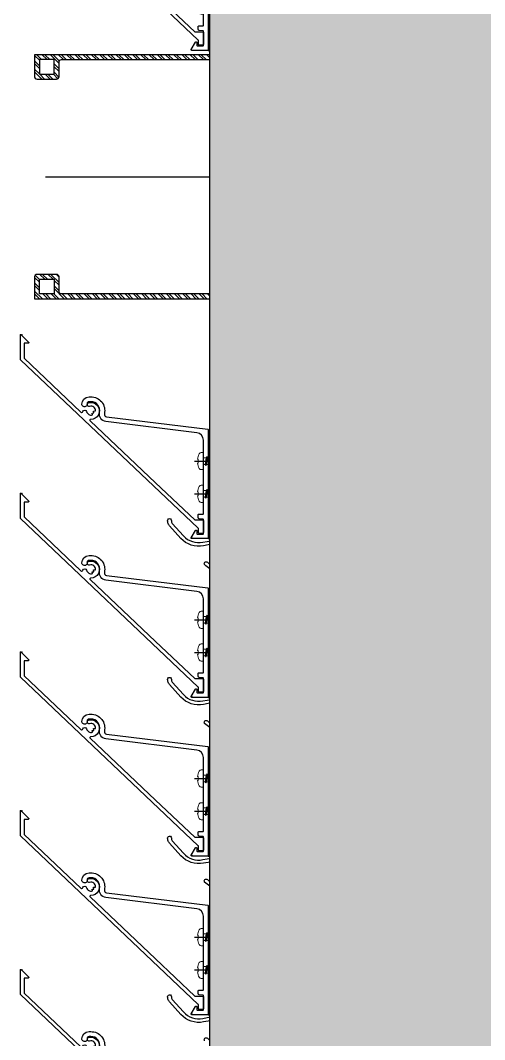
# Model space of a CAD drawing. Header units: millimetres. Extents: x 652937 to 1670132, y 1473552 to 2851037.
# Drawn here: x 708333.6 to 708523.6, y 1485851.3 to 1486268.8 of the extents above; entities that cross this region are included whole.
import ezdxf

# ---------------------------------------------------------------- set-up
doc = ezdxf.new("R2010")
doc.units = ezdxf.units.MM
doc.linetypes.add('CENTER', pattern=[50.800000000000004, 31.75, -6.35, 6.35, -6.35])
for name, color, linetype in [('010 - ASPG_ACCESSORIES_MAIN_COLOR_1', 1, 'Continuous'), ('010 - ASPG_EXTR_MAIN_COLOR_2', 2, 'Continuous'), ('010 - ASPG_FLASHING_HATCH_', 251, 'Continuous'), ('010 - ASPG_FLASHING_MAIN_COLOR_4', 4, 'Continuous'), ('010 - ASPG_FLASING_WIPEOUT_', 250, 'Continuous'), ('010 - ASPG_FRAMING_CUT_COLOR_4', 4, 'Continuous'), ('010 - ASPG_FRAMING_HATCH_', 251, 'Continuous'), ('010 - ASPG_FRAMING_MAIN_COLOR_2', 2, 'Continuous'), ('010 - ASPG_FRAMING_SUB_COLOR_2', 1, 'Continuous'), ('010 - ASPG_FRAMING_WIPEOUT_', 250, 'Continuous'), ('BOLT & SCREW', 251, 'Continuous'), ('Center Line', 1, 'CENTER')]:
    doc.layers.add(name, color=color, linetype=linetype)
for name, color, linetype, plot in [('010 - ASPG_EXTR_DEF_SUB', 250, 'Continuous', False), ('010 - ASPG_FASTERN_DEF_SUB', 250, 'Continuous', False), ('010 - ASPG_FRAMING_DEF_SUB', 250, 'Continuous', False)]:
    doc.layers.add(name, color=color, linetype=linetype, plot=plot)
doc.layers.add('12-GRID', color=1, linetype='CENTER', lineweight=13)
doc.layers.add('SCREW', color=8, linetype='Continuous', lineweight=5)
pattern_1 = [(270, (1257419.243240032, -520041.6224064054), (0.6549599250656583, -1.134423872092541), [0.7562825813950264, -1.512565162790053]), (29.99999999999978, (1257419.243240032, -520041.6224064054), (0.6549599293588203, 1.134423869613882), [0.7562825813950259, -1.512565162790052]), (329.9999999999998, (1257419.243240032, -520041.6224064054), (1.309919854424478, -2.478657937293614e-09), [-1.512565162790051, 0.7562825813950254])]
pattern_2 = [(314.9999999999999, (1257419.492862033, -520021.6224064054), (1.336931354494228, 1.336931354494224), []), (44.99999999999984, (1257419.492862033, -520021.6224064054), (-1.336931354494223, 1.336931354494228), [])]
pattern_3 = [(270, (1257419.442484036, -520043.9224064054), (0.6549599250656583, -1.134423872092541), [0.7562825813950264, -1.512565162790053]), (29.99999999999978, (1257419.442484036, -520043.9224064054), (0.6549599293588203, 1.134423869613882), [0.7562825813950259, -1.512565162790052]), (329.9999999999998, (1257419.442484036, -520043.9224064054), (1.309919854424478, -2.478657937293614e-09), [-1.512565162790051, 0.7562825813950254])]
pattern_4 = [(314.9999999999999, (1257419.192862035, -520023.9224064054), (1.336931354494228, 1.336931354494224), []), (44.99999999999984, (1257419.192862035, -520023.9224064054), (-1.336931354494223, 1.336931354494228), [])]

# ---------------------------------------------------------------- blocks, each defined once
blk = doc.blocks.new('*U9351')
at = {"layer": '12-GRID', "color": 8, "linetype": 'CENTER'}
for p, q in [((5.684341886080801e-14, -6.200000000000029), (5.684341886080801e-14, 2.200000000000029)), ((-4.199999999999973, -2), (4.200000000000085, -2))]:
    blk.add_line(p, q, dxfattribs=at)
at = {"layer": 'BOLT & SCREW'}
for p, q in [((-0.553537628269381, -1.771128018217196), (-1.767499999999847, -1.558125000000442)), ((-0.553537628269381, -2.228871981782805), (-1.767500000000483, -2.441875000000354)), ((-0.4577439635652332, -1.771128018217196), (-0.8837500000000146, -1.558125000000442)), ((-0.4577439635652332, -2.228871981782805), (-0.8837500000000146, -2.441875000000354)), ((-0.2288719817826677, -1.446462371730204), (-0.4418749999998197, -0.2325000000002947)), ((-0.2288719817826677, -1.542256036434869), (-0.4418749999998197, -1.116250000000048)), ((-0.2288719817826677, -2.457743963565131), (-0.4418749999998197, -2.883750000000271)), ((-0.2288719817821107, -2.553537628269438), (-0.4418749999998197, -3.767500000000023)), ((0.2288719817822642, -1.446462371730562), (0.4418749999996946, -0.2324999999999764)), ((0.2288719817822642, -1.542256036434869), (0.4418749999996946, -1.116250000000048)), ((0.4418749999996946, -2.883750000000271), (0.2288719817829008, -2.457743963565131)), ((0.2288719817829008, -2.553537628269438), (0.4418749999999732, -3.767500000000023)), ((0.4577439635647103, -1.771128018217196), (0.8837499999994917, -1.558125000000442)), ((0.4577439635647103, -2.228871981782805), (0.8837500000001283, -2.441874999999877)), ((0.5535376282692559, -1.771128018217196), (1.767500000000001, -1.558125000000124)), ((0.5535376282692559, -2.228871981782805), (1.767500000000001, -2.441874999999877))]:
    blk.add_line(p, q, dxfattribs=at)
for points in [[(-1.767500000000006, -1.558125000000442), (-0.8837500000001342, -1.558125000000442, 0.4142135623730394), (-0.4418749999998197, -1.116250000000048), (-0.4418749999998197, -0.2325000000002947), (0.4418749999996946, -0.2324999999999764), (0.4418749999996946, -1.116250000000048, 0.4142135623731505), (0.8837500000000089, -1.558125000000442), (1.76750000000012, -1.558125000000124), (1.76750000000012, -2.441874999999877), (0.8837500000000089, -2.441874999999877, 0.414213562373095), (0.4418749999996946, -2.883750000000271), (0.4418749999999732, -3.767500000000023), (-0.4418749999998197, -3.767500000000023), (-0.4418749999998197, -2.883750000000271, 0.4142135623730397), (-0.8837500000001342, -2.441875000000354), (-1.767500000000483, -2.441875000000354)], [(0.2288719817829008, -2.457743963565131, -0.414213562373095), (0.4577439635645909, -2.228871981782805), (0.5535376282692559, -2.228871981782805), (0.5535376282692559, -1.771128018217196), (0.4577439635645909, -1.771128018217196, -0.4142135623730951), (0.228871981782105, -1.542256036434869), (0.228871981782105, -1.446462371730562), (-0.2288719817826677, -1.446462371730204), (-0.2288719817826677, -1.542256036434869, -0.4142135623730951), (-0.4577439635649944, -1.771128018217196), (-0.553537628269381, -1.771128018217196), (-0.553537628269381, -2.228871981782805), (-0.4577439635649944, -2.228871981782805, -0.4142135623730951), (-0.2288719817826677, -2.457743963565131), (-0.2288719817822698, -2.553537628269438), (0.2288719817829008, -2.553537628269438)]]:
    blk.add_lwpolyline(points, format="xyb", close=True, dxfattribs=at)
blk.add_circle((5.684341886080801e-14, -2), 3.5, dxfattribs=at)
blk = doc.blocks.new('000_ASPG_TYP_FILES_20260218-010703_FRAME_EXTR_')
at = {"layer": '010 - ASPG_FRAMING_HATCH_'}
h = blk.add_hatch(dxfattribs=at)
h.set_pattern_fill('ANSI32', color=256, scale=0.1, angle=180)
h.set_pattern_definition([(225, (0, 0), (0.6735192090801866, -0.6735192090801868), []), (225, (-0.4490130000000001, 5.498823332255506e-17), (0.6735192090801866, -0.6735192090801868), [])])
edge = h.paths.add_edge_path()
edge.add_line((1.999999996740371, 15.99999999965075), (1.999999996740371, 1.999999999941792))
edge.add_line((1.999999996740371, 1.999999999941792), (39.69999999750871, 1.999999999941792))
edge.add_arc((39.69999999730499, 1.700000000040752), 0.2999999999010399, -3.891028654834372e-08, 89.99999996109239, ccw=False)
edge.add_line((39.99999999720603, 1.699999999837019), (39.99999999720603, 0.2999999996973202))
edge.add_arc((39.69999999750872, 0.2999999996973131), 0.2999999996973131, -90.00000000000142, 1.4210854715202004e-12, ccw=False)
edge.add_line((39.69999999750871, 0), (0.2999999996973202, 0))
edge.add_arc((0.2999999996973273, 0.2999999996973273), 0.2999999996973273, 180.0000000000013, 269.99999999999864, ccw=False)
edge.add_line((0, 0.2999999996973202), (0, 17.69999999989523))
edge.add_arc((0.2999999999301508, 17.70000000012806), 0.2999999999301508, 90.00000004446741, 180.0000000444674, ccw=False)
edge.add_line((0.2999999996973202, 18.00000000005821), (22.5570233851904, 18.00000000005821))
edge.add_arc((22.5570233856712, 18.50000000026317), 0.5000000002049632, 269.9999999449049, 380.2095453190142)
edge.add_arc((26.1699999981368, 19.82999999686102), 3.349999998908497, 182.0637942974167, 200.2095453254992, ccw=False)
edge.add_arc((23.58168000320438, 19.73672835517209), 0.7599999998138507, 2.0637943418387863, 182.0637943418388, ccw=False)
edge.add_arc((26.16999999910358, 19.82999999939922), 1.830000000338361, 182.0637943388468, 447.9362056470717)
edge.add_arc((26.263271644013, 22.41831999551505), 0.7600000000549151, 87.93620564125177, 267.9362056412518, ccw=False)
edge.add_arc((26.16999999863267, 19.8300000075356), 3.349999992334041, 69.79045460402187, 87.9362056313708, ccw=False)
edge.add_arc((27.49999999788272, 23.44297661244421), 0.5000000006038865, 249.7904545688332, 359.9999999442181)
edge.add_line((27.9999999984866, 23.44297661195742), (27.9999999984866, 26.67999999993481))
edge.add_line((27.9999999984866, 26.67999999993481), (28.49999999674037, 27.17999999958556))
edge.add_line((28.49999999674037, 27.17999999958556), (27.9999999984866, 27.67999999970198))
edge.add_line((27.9999999984866, 27.67999999970198), (27.9999999984866, 38.61999999982072))
edge.add_line((27.9999999984866, 38.61999999982072), (28.49999999674037, 39.11999999993714))
edge.add_line((28.49999999674037, 39.11999999993714), (27.9999999984866, 39.62000000005355))
edge.add_line((27.9999999984866, 39.62000000005355), (27.9999999984866, 42.85702338756528))
edge.add_arc((27.49999999787862, 42.85702338707262), 0.5000000006079759, 5.645408219420843e-08, 110.2095454304945)
edge.add_arc((26.16999999884449, 46.46999999186602), 3.349999992147246, 272.0637943651193, 290.20954539329375, ccw=False)
edge.add_arc((26.263271644013, 43.88168000403675), 0.7600000000258301, 92.06379435882718, 272.0637943588272, ccw=False)
edge.add_arc((26.16999999910502, 46.47000000012492), 1.830000000339747, 272.0637943528818, 537.9362056611998)
edge.add_arc((23.58168000320438, 46.56327164435061), 0.7599999998138507, 177.9362056581612, 357.9362056581612, ccw=False)
edge.add_arc((26.16999999825318, 46.47000000263876), 3.349999999025627, 159.7904546748206, 177.9362057022633, ccw=False)
edge.add_arc((22.55702338551316, 47.7999999994954), 0.500000000434755, 339.790454661877, 450.0000000369852)
edge.add_line((22.5570233851904, 48.29999999993015), (0.2999999996973202, 48.29999999993015))
edge.add_arc((0.2999999996973095, 48.59999999962746), 0.2999999996973131, 179.9999999999987, 270.00000000000205, ccw=False)
edge.add_line((0, 48.59999999962747), (0, 59.99999999994179))
edge.add_arc((0.2999999996973202, 59.99999999994179), 0.2999999996973202, 90, 180, ccw=False)
edge.add_line((0.2999999996973202, 60.29999999963911), (4.999999997438863, 60.29999999963911))
edge.add_line((4.999999997438863, 60.29999999963911), (4.999999997438863, 64.99999999959255))
edge.add_arc((5.299999997369017, 64.99999999982538), 0.2999999999301544, 90.0000000444681, 180.0000000444674, ccw=False)
edge.add_line((5.299999997136183, 65.29999999975553), (29.99999999883585, 65.29999999975553))
edge.add_line((29.99999999883585, 65.29999999975553), (29.99999999883585, 63.59999999997672))
edge.add_arc((29.69999999890567, 63.59999999974391), 0.2999999999301721, -89.99999995552861, 4.4463320136856055e-08, ccw=False)
edge.add_line((29.69999999913853, 63.29999999981374), (7.299999997485429, 63.29999999981374))
edge.add_arc((7.29999999771826, 62.99999999988358), 0.2999999999301508, 90.00000004446738, 180.0000000444674)
edge.add_line((6.999999997788109, 62.99999999965075), (6.999999997788109, 58.29999999969732))
edge.add_line((6.999999997788109, 58.29999999969732), (2.300000000162981, 58.29999999969732))
edge.add_arc((2.299999998300336, 57.99999999813735), 0.3000000015599653, 89.99999964426098, 179.999999644261)
edge.add_line((1.999999996740371, 58), (1.999999996740371, 50.60000000003492))
edge.add_arc((2.299999998533172, 50.60000000166475), 0.3000000017928013, 180.000000311273, 270.0000003112706)
edge.add_line((2.300000000162981, 50.29999999987194), (29.69999999913853, 50.29999999987194))
edge.add_arc((29.6999999989348, 49.9999999999709), 0.299999999901047, -3.890897914970992e-08, 89.99999996109108, ccw=False)
edge.add_line((29.99999999883585, 49.99999999976717), (29.99999999883585, 26.67999999993481))
edge.add_line((29.99999999883585, 26.67999999993481), (29.99999999883585, 16.29999999981374))
edge.add_arc((29.6999999989057, 16.2999999995809), 0.2999999999301508, -89.99999995553259, 4.446741286301403e-08, ccw=False)
edge.add_line((29.69999999913853, 15.99999999965075), (1.999999996740371, 15.99999999965075))
at = {"layer": '010 - ASPG_FRAMING_CUT_COLOR_4'}
blk.add_lwpolyline([(1.999999996740371, 15.99999999965075), (1.999999996740371, 1.999999999941792), (39.69999999750871, 1.999999999941792, -0.4142135623731089), (39.99999999720603, 1.699999999837019), (39.99999999720603, 0.2999999996973202, -0.4142135623731089), (39.69999999750871, 0), (0.2999999996973202, 0, -0.4142135623730811), (0, 0.2999999996973202), (0, 17.69999999989523, -0.4142135623730951), (0.2999999996973202, 18.00000000005821), (22.5570233851904, 18.00000000005821, 0.5217296884731124), (23.02624112786725, 18.67272727261297, -0.07934163687482358), (22.82217297761235, 19.70935906958766, -1), (24.34118702879641, 19.76409764075652, 2.296345716993233), (26.23590235819574, 21.65881296969019, -1), (26.29064092983026, 23.17782702133991, -0.0793416368716021), (27.32727272447664, 22.9737588702119, 0.5217296884801942), (27.9999999984866, 23.44297661195742), (27.9999999984866, 26.67999999993481), (28.49999999674037, 27.17999999958556), (27.9999999984866, 27.67999999970198), (27.9999999984866, 38.61999999982072), (28.49999999674037, 39.11999999993714), (27.9999999984866, 39.62000000005355), (27.9999999984866, 42.85702338756528, 0.5217296884727316), (27.32727272447664, 43.3262411293108, -0.07934163687522733), (26.29064092983026, 43.122172978241, -1), (26.23590235819574, 44.64118702983251, 2.296345716995783), (24.34118702879641, 46.53590235876618, -1), (22.82217297761235, 46.59064092993503, -0.07934163687201433), (23.02624112786725, 47.62727272690972, 0.5217296884786579), (22.5570233851904, 48.29999999993015), (0.2999999996973202, 48.29999999993015, -0.4142135623731158), (0, 48.59999999962747), (0, 59.99999999994179, -0.414213562373095), (0.2999999996973202, 60.29999999963911), (4.999999997438863, 60.29999999963911), (4.999999997438863, 64.99999999959255, -0.4142135623730879), (5.299999997136183, 65.29999999975553), (29.99999999883585, 65.29999999975553), (29.99999999883585, 63.59999999997672, -0.4142135623730533), (29.69999999913853, 63.29999999981374), (7.299999997485429, 63.29999999981374, 0.4142135623730949), (6.999999997788109, 62.99999999965075), (6.999999997788109, 58.29999999969732), (2.300000000162981, 58.29999999969732, 0.4142135623730948), (1.999999996740371, 58), (1.999999996740371, 50.60000000003492, 0.4142135623730845), (2.300000000162981, 50.29999999987194), (29.69999999913853, 50.29999999987194, -0.4142135623730951), (29.99999999883585, 49.99999999976717), (29.99999999883585, 26.67999999993481), (29.99999999883585, 16.29999999981374, -0.4142135623730951), (29.69999999913853, 15.99999999965075)], format="xyb", close=True, dxfattribs=at)
for p in [(26.16999999736436, 48.46999999973923), (26.16999999736436, 21.82999999966705)]:
    blk.add_blockref('*U9351', p)
blk = doc.blocks.new('*U9353')
at = {"layer": '010 - ASPG_FRAMING_HATCH_', "transparency": 33554585}
h = blk.add_hatch(dxfattribs=at)
h.set_pattern_fill('ANSI32', color=256, scale=0.25)
h.set_pattern_definition([(45, (0, 0), (-1.683798022700467, 1.683798022700467), []), (45, (1.1225325, 0), (-1.683798022700467, 1.683798022700467), [])])
edge = h.paths.add_edge_path()
edge.add_line((2.000000000009768, -50.0000000001819), (2.000000000009536, -75.00000000027285))
edge.add_line((2.000000000009536, -75.00000000027285), (-1.376676550535194e-14, -75.00000000027285))
edge.add_line((-1.377727649045784e-14, -75.00000000027285), (2.183725214694612e-13, -49.00000000020555))
edge.add_arc((0.9999999999907824, -49.00000000021976), 0.999999999990564, 89.99999999918577, 179.9999999991858, ccw=False)
edge.add_line((1.000000000004993, -48.00000000022919), (62.99999999987471, -48.00000000022955))
edge.add_arc((62.99999999988892, -47.00000000023898), 0.999999999990564, 269.9999999991858, 359.9999999991858)
edge.add_line((63.99999999987948, -47.00000000025319), (63.99999999987995, 47.00000000025248))
edge.add_arc((62.99999999988939, 47.00000000023827), 0.999999999990564, 8.142219984623432e-10, 90.00000000081424)
edge.add_line((62.99999999987518, 48.00000000022884), (1.000000000005464, 48.00000000022919))
edge.add_arc((0.9999999999912551, 49.00000000021976), 0.999999999990564, 180.0000000008142, 270.0000000008142, ccw=False)
edge.add_line((6.91122180303467e-13, 49.00000000020555), (9.232719782633861e-13, 75.00000000027285))
edge.add_line((9.232719782633861e-13, 75.00000000027285), (2.000000000010473, 75.00000000027285))
edge.add_line((2.000000000010473, 75.00000000027285), (2.000000000010241, 50.0000000001819))
edge.add_line((2.000000000010241, 50.0000000001819), (140.9999999998781, 50.00000000018107))
edge.add_line((140.9999999998781, 50.00000000018107), (140.9999999998781, 41.00000000016652))
edge.add_arc((139.9999999998876, 41.00000000018073), 0.999999999990564, 269.9999999991858, 359.9999999991858, ccw=False)
edge.add_line((139.9999999998734, 40.00000000019017), (131.999999999892, 40.00000000019029))
edge.add_arc((131.9999999998778, 41.00000000018085), 0.999999999990564, 180.0000000008142, 270.0000000008142, ccw=False)
edge.add_line((130.9999999998872, 41.00000000016664), (130.9999999998872, 47.00000000025214))
edge.add_arc((129.9999999998967, 47.00000000023793), 0.999999999990564, 8.142219984623432e-10, 90.00000000081424)
edge.add_line((129.9999999998824, 48.00000000022849), (66.99999999989429, 48.00000000022884))
edge.add_arc((66.99999999988007, 47.00000000023827), 0.999999999990564, 89.99999999918577, 179.9999999991858)
edge.add_line((65.99999999988951, 47.00000000025248), (65.99999999988903, -47.00000000025319))
edge.add_arc((66.99999999987959, -47.00000000023898), 0.999999999990564, 180.0000000008142, 270.0000000008142)
edge.add_line((66.9999999998938, -48.00000000022955), (129.9999999998819, -48.0000000002299))
edge.add_arc((129.9999999998961, -47.00000000023933), 0.999999999990564, 269.9999999991858, 359.9999999991858)
edge.add_line((130.9999999998867, -47.00000000025354), (130.9999999998868, -41.00000000357866))
edge.add_arc((131.9999999998773, -41.00000000359287), 0.999999999990564, 89.99999999918577, 179.9999999991858, ccw=False)
edge.add_line((131.9999999998915, -40.0000000036023), (139.9999999998729, -40.00000000360242))
edge.add_arc((139.9999999998871, -41.00000000359299), 0.999999999990564, 8.14225131762214e-10, 90.00000000081423, ccw=False)
edge.add_line((140.9999999998777, -41.00000000357878), (140.9999999998776, -50.00000000632181))
edge.add_line((140.9999999998776, -50.00000000632181), (2.000000000009777, -50.0000000001819))
h.paths.add_polyline_path([(138.9999999998686, 48.00000000022837), (138.9999999998686, 42.00000000355348), (132.9999999998968, 42.0000000035536), (132.9999999998968, 48.00000000022849)], flags=16)
h.paths.add_polyline_path([(138.999999999868, -48.00000000023002), (138.9999999998681, -42.00000000355513), (132.9999999998963, -42.00000000355501), (132.9999999998962, -48.00000000023001)], flags=16)
at = {"layer": '010 - ASPG_FRAMING_HATCH_'}
h = blk.add_hatch(dxfattribs=at)
h.set_pattern_fill('ANSI37', color=256, scale=0.5954980955866349, angle=-90.00000000000001)
h.set_pattern_definition(pattern_2)
edge = h.paths.add_edge_path()
edge.add_ellipse((57.77220869647454, 55.00000000111321), major_axis=(-3.509070088518285e-14, -4.999999999272404), ratio=0.6444816938462435, start_angle=0, end_angle=180)
edge.add_line((57.77220869647455, 60.00000000018189), (61.99999999977764, 60.00000000018189))
edge.add_arc((61.99999999977037, 60.30000000023573), 0.3000000000538421, -89.99999999861039, -1.389609784768862e-09)
edge.add_line((62.29999999982421, 60.30000000022845), (62.29999999982421, 61.00000000018188))
edge.add_line((62.29999999982421, 61.00000000018188), (61.79999999982421, 61.50000000041472))
edge.add_line((61.79999999982421, 61.50000000041472), (62.29999999982421, 62.00000000018188))
edge.add_line((62.29999999982421, 62.00000000018188), (61.79999999982421, 62.50000000041472))
edge.add_line((61.79999999982421, 62.50000000041472), (62.29999999982421, 63.00000000018188))
edge.add_line((62.29999999982421, 63.00000000018188), (61.79999999982421, 63.50000000018188))
edge.add_line((61.79999999982421, 63.50000000018188), (62.29999999982421, 64.00000000018188))
edge.add_line((62.29999999982421, 64.00000000018188), (62.29999999982421, 65.00000000018188))
edge.add_line((62.29999999982421, 65.00000000018188), (63.29999999970779, 65.00000000018188))
edge.add_line((63.29999999970779, 65.00000000018188), (63.79999999970779, 65.50000000018188))
edge.add_line((63.79999999970779, 65.50000000018188), (64.2999999997078, 65.00000000018188))
edge.add_line((64.2999999997078, 65.00000000018188), (64.7999999997078, 65.50000000018188))
edge.add_line((64.7999999997078, 65.50000000018188), (65.2999999997078, 65.00000000018188))
edge.add_line((65.2999999997078, 65.00000000018188), (65.7999999997078, 65.50000000018188))
edge.add_line((65.7999999997078, 65.50000000018188), (66.29999999982421, 65.00000000018188))
edge.add_line((66.29999999982421, 65.00000000018188), (66.99999999977764, 65.00000000018188))
edge.add_arc((66.99999999974126, 65.30000000014842), 0.2999999999665306, -89.99999999305199, 1.528565674358258e-08)
edge.add_line((67.2999999997078, 65.30000000022845), (67.30017822586116, 60.00000000018188))
edge.add_arc((77.20009572393145, 55.00000000088038), 11.09091368921486, 153.2037265686182, 206.7962734313818)
edge.add_line((67.30017822586116, 50.00000000157887), (57.77220869647455, 50.00000000157887))
h = blk.add_hatch(dxfattribs=at)
h.set_pattern_fill('ANSI37', color=256, scale=0.5954980955866349, angle=-90.00000000000001)
h.set_pattern_definition(pattern_4)
edge = h.paths.add_edge_path()
edge.add_ellipse((11.52796953010241, 55.00000000111323), major_axis=(-3.510345640540481e-14, -4.999999999272404), ratio=0.6444816938462435, start_angle=180, end_angle=360, ccw=False)
edge.add_line((11.52796953010241, 60.00000000018191), (2.00000000074399, 60.00000000018191))
edge.add_arc((-7.899917497165894, 55.00000000111323), 11.09091368915029, -26.79627343179601, 26.796273430967574, ccw=False)
edge.add_line((2.000000000715794, 50.00000000157889), (11.52796953007421, 50.00000000157889))
h = blk.add_hatch(dxfattribs=at)
h.set_pattern_fill('HONEY', color=256, scale=0.238199238234654, angle=-90.00000000000001)
h.set_pattern_definition(pattern_3)
edge = h.paths.add_edge_path()
edge.add_ellipse((11.7775915319535, 55.00000000111977), major_axis=(-3.509070088518285e-14, -4.999999999272404), ratio=0.6444816938462435, start_angle=0, end_angle=360, ccw=False)
h = blk.add_hatch(dxfattribs=at)
h.set_pattern_fill('HONEY', color=256, scale=0.238199238234654, angle=-90.00000000000001)
h.set_pattern_definition(pattern_1)
edge = h.paths.add_edge_path()
edge.add_ellipse((57.52258669462346, 55.00000000111321), major_axis=(-3.509070088518285e-14, -4.999999999272404), ratio=0.6444816938462435, start_angle=0, end_angle=360)
h = blk.add_hatch(dxfattribs=at)
h.set_pattern_fill('ANSI37', color=256, scale=0.5954980955866349, angle=-90.00000000000001)
h.set_pattern_definition(pattern_4)
edge = h.paths.add_edge_path()
edge.add_ellipse((11.52796953010241, -55.00000000111394), major_axis=(-3.510345640540481e-14, 4.999999999272404), ratio=0.6444816938462435, start_angle=0, end_angle=180)
edge.add_line((11.52796953010241, -60.00000000018262), (2.00000000074399, -60.00000000018262))
edge.add_arc((-7.899917497165894, -55.00000000111394), 11.09091368915029, 333.2037265690324, 386.796273431796)
edge.add_line((2.000000000715794, -50.0000000015796), (11.52796953007421, -50.0000000015796))
h = blk.add_hatch(dxfattribs=at)
h.set_pattern_fill('HONEY', color=256, scale=0.238199238234654, angle=-90.00000000000001)
h.set_pattern_definition(pattern_3)
edge = h.paths.add_edge_path()
edge.add_ellipse((11.7775915319535, -55.00000000112048), major_axis=(-3.509070088518285e-14, 4.999999999272404), ratio=0.6444816938462435, start_angle=0, end_angle=360)
h = blk.add_hatch(dxfattribs=at)
h.set_pattern_fill('HONEY', color=256, scale=0.238199238234654, angle=-90.00000000000001)
h.set_pattern_definition(pattern_1)
edge = h.paths.add_edge_path()
edge.add_ellipse((57.52258669462346, -55.00000000111392), major_axis=(-3.509070088518285e-14, 4.999999999272404), ratio=0.6444816938462435, start_angle=0, end_angle=360, ccw=False)
h = blk.add_hatch(dxfattribs=at)
h.set_pattern_fill('ANSI37', color=256, scale=0.5954980955866349, angle=-90.00000000000001)
h.set_pattern_definition(pattern_2)
edge = h.paths.add_edge_path()
edge.add_ellipse((57.77220869647454, -55.00000000111392), major_axis=(-3.509070088518285e-14, 4.999999999272404), ratio=0.6444816938462435, start_angle=180, end_angle=360, ccw=False)
edge.add_line((57.77220869647455, -60.0000000001826), (61.99999999977764, -60.0000000001826))
edge.add_arc((61.99999999977037, -60.30000000023644), 0.3000000000538421, 360.0000000013896, 449.9999999986104, ccw=False)
edge.add_line((62.29999999982421, -60.30000000022916), (62.29999999982421, -61.0000000001826))
edge.add_line((62.29999999982421, -61.0000000001826), (61.79999999982421, -61.50000000041543))
edge.add_line((61.79999999982421, -61.50000000041543), (62.29999999982421, -62.0000000001826))
edge.add_line((62.29999999982421, -62.0000000001826), (61.79999999982421, -62.50000000041543))
edge.add_line((61.79999999982421, -62.50000000041543), (62.29999999982421, -63.0000000001826))
edge.add_line((62.29999999982421, -63.0000000001826), (61.79999999982421, -63.5000000001826))
edge.add_line((61.79999999982421, -63.5000000001826), (62.29999999982421, -64.0000000001826))
edge.add_line((62.29999999982421, -64.0000000001826), (62.29999999982421, -65.0000000001826))
edge.add_line((62.29999999982421, -65.0000000001826), (63.29999999970779, -65.0000000001826))
edge.add_line((63.29999999970779, -65.0000000001826), (63.79999999970779, -65.5000000001826))
edge.add_line((63.79999999970779, -65.5000000001826), (64.2999999997078, -65.0000000001826))
edge.add_line((64.2999999997078, -65.0000000001826), (64.7999999997078, -65.5000000001826))
edge.add_line((64.7999999997078, -65.5000000001826), (65.2999999997078, -65.0000000001826))
edge.add_line((65.2999999997078, -65.0000000001826), (65.7999999997078, -65.5000000001826))
edge.add_line((65.7999999997078, -65.5000000001826), (66.29999999982421, -65.0000000001826))
edge.add_line((66.29999999982421, -65.0000000001826), (66.99999999977764, -65.0000000001826))
edge.add_arc((66.99999999974126, -65.30000000014913), 0.2999999999665306, 359.99999998471435, 449.999999993052, ccw=False)
edge.add_line((67.2999999997078, -65.30000000022916), (67.30017822586116, -60.0000000001826))
edge.add_arc((77.20009572393145, -55.00000000088109), 11.09091368921486, 153.2037265686182, 206.7962734313818, ccw=False)
edge.add_line((67.30017822586116, -50.00000000157958), (57.77220869647455, -50.00000000157958))
at = {"layer": '010 - ASPG_FASTERN_DEF_SUB'}
blk.add_point((0, 0), dxfattribs=at)
at = {"layer": '010 - ASPG_FRAMING_CUT_COLOR_4'}
blk.add_lwpolyline([(2.000000000009768, -50.0000000001819), (2.000000000009536, -75.00000000027285), (-1.377727649045784e-14, -75.00000000027285), (2.183725214694612e-13, -49.00000000020555, -0.414213562373095), (1.000000000004993, -48.00000000022919), (62.99999999987471, -48.00000000022955, 0.414213562373095), (63.99999999987948, -47.00000000025319), (63.99999999987995, 47.00000000025248, 0.414213562373095), (62.99999999987518, 48.00000000022884), (1.000000000005466, 48.00000000022919, -0.414213562373095), (6.91122180303467e-13, 49.00000000020555), (9.232719782633861e-13, 75.00000000027285), (2.000000000010473, 75.00000000027285), (2.000000000010241, 50.0000000001819), (140.9999999998781, 50.00000000018107), (140.9999999998781, 41.00000000016652, -0.414213562373095), (139.9999999998734, 40.00000000019017), (131.999999999892, 40.00000000019029, -0.414213562373095), (130.9999999998872, 41.00000000016664), (130.9999999998872, 47.00000000025214, 0.414213562373095), (129.9999999998824, 48.00000000022849), (66.99999999989429, 48.00000000022884, 0.414213562373095), (65.99999999988951, 47.00000000025248), (65.99999999988903, -47.00000000025319, 0.414213562373095), (66.9999999998938, -48.00000000022955), (129.9999999998819, -48.0000000002299, 0.414213562373095), (130.9999999998867, -47.00000000025354), (130.9999999998868, -41.00000000357866, -0.414213562373095), (131.9999999998915, -40.0000000036023), (139.9999999998729, -40.00000000360242, -0.414213562373095), (140.9999999998777, -41.00000000357878), (140.9999999998776, -50.00000000632181)], format="xyb", close=True, dxfattribs=at)
for points in [[(138.9999999998686, 48.00000000022837), (138.9999999998686, 42.00000000355348), (132.9999999998968, 42.0000000035536), (132.9999999998968, 48.00000000022849)], [(138.999999999868, -48.00000000023002), (138.9999999998681, -42.00000000355513), (132.9999999998963, -42.00000000355501), (132.9999999998962, -48.00000000023001)]]:
    blk.add_lwpolyline(points, close=True, dxfattribs=at)
at = {"layer": '010 - ASPG_FRAMING_DEF_SUB', "transparency": 33554508}
blk.add_line((136.4999999998283, 2.131628207280301e-14), (-4.500000000049795, 2.131628207280301e-14), dxfattribs=at)
at = {"layer": '010 - ASPG_FRAMING_DEF_SUB', "transparency": 33554457}
for points in [[(54.30017822586116, 50.00000000157887), (67.30017822586116, 50.00000000157887), (67.30017822586116, 65.50000000018188), (54.30017822586116, 65.50000000018188)], [(2.000000000715794, 50.00000000157889), (15.00000000071579, 50.00000000158543), (15.00000000071579, 60.00000000039217), (2.000000000715794, 60.00000000038563)], [(2.000000000715794, -50.0000000015796), (15.00000000071579, -50.00000000158614), (15.00000000071579, -60.00000000039288), (2.000000000715794, -60.00000000038634)], [(54.30017822586116, -50.00000000157958), (67.30017822586116, -50.00000000157958), (67.30017822586116, -65.5000000001826), (54.30017822586116, -65.5000000001826)]]:
    blk.add_lwpolyline(points, close=True, dxfattribs=at)
at = {"layer": '010 - ASPG_FRAMING_SUB_COLOR_2'}
for points in [[(57.52258669462346, 50.00000000157888), (67.30017822586116, 50.00000000157887, -0.2381992382621886), (67.30017822586116, 60.00000000018188), (67.2999999997078, 65.30000000022845, -0.4142135624157165), (66.99999999977764, 65.00000000018188), (66.29999999982421, 65.00000000018188), (65.7999999997078, 65.50000000018188), (65.2999999997078, 65.00000000018188), (64.7999999997078, 65.50000000018188), (64.2999999997078, 65.00000000018188), (63.79999999970779, 65.50000000018188), (63.29999999970779, 65.00000000018188), (62.29999999982421, 65.00000000018188), (62.29999999982421, 64.00000000018188), (61.79999999982421, 63.50000000018188), (62.29999999982421, 63.00000000018188), (61.79999999982421, 62.50000000041472), (62.29999999982421, 62.00000000018188), (61.79999999982421, 61.50000000041472), (62.29999999982421, 61.00000000018188), (62.29999999982421, 60.30000000022845, -0.414213562358888), (61.99999999977764, 60.00000000018188), (57.52258669462346, 60.00000000018189)], [(11.77759153183708, 50.00000000158543), (2.000000000715794, 50.00000000157889, 0.2381992382621886), (2.000000000715796, 60.00000000018191), (11.77759153183708, 60.00000000018844)], [(11.77759153183708, -50.00000000158614), (2.000000000715794, -50.0000000015796, -0.2381992382621886), (2.000000000715796, -60.00000000018262), (11.77759153183708, -60.00000000018915)], [(57.52258669462346, -50.00000000157959), (67.30017822586116, -50.00000000157958, 0.2381992382621886), (67.30017822586116, -60.0000000001826), (67.2999999997078, -65.30000000022916, 0.4142135624157165), (66.99999999977764, -65.0000000001826), (66.29999999982421, -65.0000000001826), (65.7999999997078, -65.5000000001826), (65.2999999997078, -65.0000000001826), (64.7999999997078, -65.5000000001826), (64.2999999997078, -65.0000000001826), (63.79999999970779, -65.5000000001826), (63.29999999970779, -65.0000000001826), (62.29999999982421, -65.0000000001826), (62.29999999982421, -64.0000000001826), (61.79999999982421, -63.5000000001826), (62.29999999982421, -63.0000000001826), (61.79999999982421, -62.50000000041543), (62.29999999982421, -62.0000000001826), (61.79999999982421, -61.50000000041543), (62.29999999982421, -61.0000000001826), (62.29999999982421, -60.30000000022916, 0.414213562358888), (61.99999999977764, -60.0000000001826), (57.52258669462346, -60.0000000001826)]]:
    blk.add_lwpolyline(points, format="xyb", dxfattribs=at)
at = {"layer": '010 - ASPG_FRAMING_SUB_COLOR_2', "extrusion": (0, 0, -1)}
for centre, major_axis in [((11.7775915319535, 55.00000000111977), (-3.509070088518285e-14, -4.999999999272404)), ((57.52258669462346, -55.00000000111392), (-3.509070088518285e-14, 4.999999999272404))]:
    blk.add_ellipse(centre, major_axis=major_axis, ratio=0.6444816938462435, dxfattribs=at)
at = {"layer": '010 - ASPG_FRAMING_SUB_COLOR_2'}
for centre, major_axis in [((57.52258669462346, 55.00000000111321), (-3.509070088518285e-14, -4.999999999272404)), ((11.7775915319535, -55.00000000112048), (-3.509070088518285e-14, 4.999999999272404))]:
    blk.add_ellipse(centre, major_axis=major_axis, ratio=0.6444816938462435, dxfattribs=at)
blk = doc.blocks.new('PZG35-9D5')
at = {"layer": 'Center Line'}
blk.add_line((1.4210854715202e-14, 3.733653355866409), (1.4210854715202e-14, -10.53404386090006), dxfattribs=at)
at = {"layer": 'SCREW', "color": 8}
for p, q in [((-1.399999999999963, 2.842170943040401e-14), (-1.399999999999963, -1.090192378864657)), ((1.399999999999991, 0), (1.399999999999991, -0.5901923788647139)), ((-1.850000000000009, -1.399999999999977), (1.850000000000037, -0.8999999999999773)), ((-1.850000000000009, -1.399999999999977), (-1.399999999999963, -1.090192378864685)), ((-1.850000000000009, -1.399999999999977), (-1.399999999999963, -1.709807621135297)), ((-1.850000000000009, -2.699999999999989), (1.850000000000037, -2.199999999999989)), ((-1.850000000000009, -2.699999999999989), (-1.399999999999963, -2.390192378864697)), ((-1.850000000000009, -2.699999999999989), (-1.399999999999963, -3.009807621135309)), ((-1.850000000000009, -4), (-1.399999999999963, -3.690192378864708)), ((-1.850000000000009, -4), (-0.9911470940920566, -3.883938796498938)), ((-1.850000000000009, -4), (-1.399999999999963, -4.30980762113532)), ((-1.399999999999963, -1.090192378864685), (1.399999999999991, -0.5901923788646855)), ((-1.399999999999963, -1.709807621135297), (1.399999999999991, -1.209807621135297)), ((-1.399999999999963, -1.709807621135269), (-1.399999999999963, -2.390192378864697)), ((-1.399999999999963, -2.390192378864697), (1.399999999999991, -1.890192378864697)), ((-1.399999999999963, -3.009807621135309), (1.399999999999991, -2.509807621135309)), ((-1.399999999999963, -3.009807621135309), (-1.399999999999963, -3.690192378864708)), ((-1.399999999999963, -3.690192378864708), (-0.8446989986695002, -3.591031485769975)), ((0.5619885887190463, -3.339837273736322), (1.399999999999991, -3.190192378864708)), ((0.7141825614195483, -3.653488843051434), (1.850000000000037, -3.5)), ((0.7141825614195483, -3.932275020881832), (1.399999999999991, -3.80980762113532)), ((1.850000000000037, -0.8999999999999773), (1.399999999999991, -0.5901923788646855)), ((1.850000000000037, -0.8999999999999773), (1.399999999999991, -1.209807621135297)), ((1.399999999999991, -1.209807621135269), (1.399999999999991, -1.890192378864725)), ((1.850000000000037, -2.199999999999989), (1.399999999999991, -1.890192378864697)), ((1.850000000000037, -2.199999999999989), (1.399999999999991, -2.509807621135309)), ((1.399999999999991, -2.50980762113528), (1.399999999999991, -3.190192378864708)), ((1.850000000000037, -3.5), (1.399999999999991, -3.190192378864708)), ((1.850000000000037, -3.5), (1.399999999999991, -3.80980762113532)), ((1.399999999999991, -3.809807621135349), (1.399999999999991, -4.490192378864691)), ((-1.399999999999963, -4.30980762113532), (-1.184865735341859, -4.271390788160659)), ((-1.399999999999963, -4.309807621135349), (-1.399999999999963, -8.099999999999966)), ((1.4210854715202e-14, -9.5), (-1.399999999999963, -8.099999999999966)), ((1.4210854715202e-14, -9.5), (1.399999999999991, -8.099999999999966)), ((0.7141825614195483, -4.612659778611231), (1.399999999999991, -4.49019237886472)), ((0.7141825614195483, -4.953488843051389), (1.850000000000037, -4.800000000000011)), ((0.7141825614195483, -5.232275020881843), (1.399999999999991, -5.109807621135332)), ((1.850000000000037, -4.800000000000011), (1.399999999999991, -4.49019237886472)), ((1.850000000000037, -4.800000000000011), (1.399999999999991, -5.109807621135332)), ((1.399999999999991, -5.109807621135332), (1.399999999999991, -8.099999999999966))]:
    blk.add_line(p, q, dxfattribs=at)
blk.add_lwpolyline([(1.4210854715202e-14, -9.5), (0.7141825614195483, -5.232275020881843), (0.7141825614195483, -3.600899293750615, 0.4176573264866609), (0.4106596181599826, -3.300919979679151, 0.1081021898226624), (-0.8446989986694433, -3.591031485769975), (-1.399999999999991, -4.701675652739141)], format="xyb", dxfattribs=at)
blk = doc.blocks.new('*U9352')
at = {"layer": 'SCREW', "color": 6}
blk.add_lwpolyline([(3.026373332565058, 1.780836269555209, 0.09905967801670053), (0.7999999999999687, 2.546427498927414), (0.7999999999999687, 2.274284095813357), (-0.800000000000054, 2.274284095813357), (-0.800000000000054, 2.546427498927414, 0.09905967801670058), (-3.026373332565143, 1.780836269555209, 0.2665876613401604), (-3.500000000000043, 0.9556546004010897), (-3.500000000000043, 0.1999999999999886, 0.4142135623730938), (-3.300000000000054, 0), (3.299999999999997, 0, 0.4142135623731049), (3.499999999999986, 0.1999999999999886), (3.499999999999957, 0.9556546004010897, 0.2665876613401604)], format="xyb", close=True, dxfattribs=at)
at = {"layer": 'SCREW'}
blk.add_blockref('PZG35-9D5', (-1.4210854715202e-14, 0), dxfattribs=at)
blk = doc.blocks.new('*U9355')
blk.add_point((0, 0))
at = {"layer": '010 - ASPG_ACCESSORIES_MAIN_COLOR_1'}
blk.add_lwpolyline([(-39.69999999902211, -0.5999999995172398, 0.4142135623731156), (-39.99999999883585, -0.8999999995638059), (-39.99999999883585, -7.366962144914214, 0.5773502691897371), (-39.65044321701862, -7.568778847059366), (-36.64260295056738, -5.832201459393036, 0.7673269879794871), (-36.78520590183325, -5.299999999645297), (-37.89999999874271, -5.299999999645297, -0.4142135623735732), (-38.19999999902211, -4.999999999656938), (-38.19999999902211, -2.799999999587089, -0.4142135623730951), (-37.99999999883585, -2.59999999951724), (-32.18326623388566, -2.59999999951724, -0.3888787318530097), (-31.98402729420923, -2.782568851142787), (-31.8474567013327, -4.343577870872468, 0.3888787318530089), (-31.34935935237445, -4.799999999528882), (-30.29999999911524, -4.799999999528882, 0.4142135623732408), (-29.99999999883585, -4.499999999540523), (-29.99999999883585, -2.899999999505599, -0.4142135623731785), (-29.69999999902211, -2.59999999951724), (0.4107479506637901, -2.59999999951724, -0.3789692262628873), (3.38851808081381, -5.235465979035143), (7.952927200356498, -42.5207682372482, 0.4465929586642906), (11.6177961837966, -45.07649022702281, -0.4898018444424612), (16.07846395508386, -48.68238816667036), (16.06490363762714, -49.36225294566866, -0.1824796859550777), (15.80227640201338, -50.01801436272836, -0.2679491924113072), (15.32539491611533, -50.16829426406803, 1.122114645179816), (15.09990952932276, -52.3421093734276, 0.4050039718497206), (18.0645059288945, -49.40213623346681), (18.07806624681689, -48.72227145435209, 0.4898054953707174), (11.15966573380865, -43.12966807454978, -0.4465970485362636), (9.938031048281118, -42.27776159492242), (4.866356541635469, -0.8481197821154633, 0.3641755342157969), (4.570876519894227, -0.5999999995172398)], format="xyb", close=True, dxfattribs=at)
at = {"layer": '010 - ASPG_EXTR_DEF_SUB'}
for p in [(-39.99999999883585, -0.4999999995172402), (43.44495566345738, -76.89999999944341), (43.44495566345738, -77.49999999954052)]:
    blk.add_point(p, dxfattribs=at)
at = {"layer": '010 - ASPG_EXTR_MAIN_COLOR_2'}
blk.add_lwpolyline([(11.37409105408005, -48.15170148877115), (11.47245816211216, -47.43577758665815), (12.17779493960552, -47.55667202338264), (12.29266474000178, -46.78670596401826, -0.5355375090189683), (14.1918134491425, -49.16870282323253, 0.9915718169393263), (15.66379558271728, -49.57599316951273, 1.157025413028558), (8.792231505503878, -48.77291728999153, -0.6885576205791355), (8.274611146422103, -48.98797988444021), (-17.14292736421339, -22.16859813180672), (-32.34153279638849, -6.131750148785431), (-32.34153279638849, -2.899999981694054, 0.4143115081626392), (-32.64163311407901, -2.59999999951724), (-37.54163311352022, -2.59999999951724, 0.4141156188887998), (-37.84153278893791, -2.899999981635847), (-37.84153278893791, -4.299999988411218, 0.4142135623731781), (-37.54153279098682, -4.599999986478724), (-35.98884801496752, -4.599999986478724, -0.205894629290155), (-35.77110154624097, -4.693635078269653), (33.22969053988345, -77.49999999954052), (43.14495566324331, -77.49999999954052, 0.6681786376628355), (43.35708769806661, -76.98786796536915), (40.5215537941549, -74.1523340573247, 0.6681786381757795), (40.00942175951786, -74.36446609156592), (40.00942175951786, -75.99999999802712), (33.87471885257401, -75.99999999802712), (11.86384030175395, -52.7751643466243, -0.5583539238224016), (12.08261241135187, -51.95244935475676, 0.7662751832817146), (12.03674733010121, -50.39291741001107, -0.4385828234445206), (10.70630855322815, -48.05207626283555)], format="xyb", close=True, dxfattribs=at)
at = {"layer": 'SCREW', "rotation": 180}
for p in [(-21.64901723782532, -2.499999999924694), (-8.237076249206439, -2.499999999924694)]:
    blk.add_blockref('*U9352', p, dxfattribs=at)
blk = doc.blocks.new('*U6670')
blk.add_wipeout([(1440.0000000029759, 4.0000000015470505), (60.00000000297587, 4.000000000000455), (60.00000000297587, 69.30000000000041), (1440.0000000029759, 69.300000001547)]).dxf.layer = '010 - ASPG_FRAMING_WIPEOUT_'
at = {"color": 1}
blk.add_point((60.00000000297587, 69.4999942112745), dxfattribs=at)
at = {"layer": '010 - ASPG_FRAMING_MAIN_COLOR_2'}
blk.add_lwpolyline([(1410.00000000414, 69.30000000154668), (90.00000000181171, 69.3), (90.00000000181171, 6), (1410.00000000414, 6.000000001546685)], close=True, dxfattribs=at)
at = {"layer": '010 - ASPG_FRAMING_SUB_COLOR_2'}
for points in [[(1440.000000002976, 4.000000001546685), (60.00000000297587, 4), (60.00000000297587, 69.3), (1440.000000002976, 69.30000000154668)], [(60.00000000297587, 2.000000000715772), (60.00000000297587, 4), (1440.000000002976, 4.000000001546685), (1440.000000002976, 2.000000002262457)]]:
    blk.add_lwpolyline(points, close=True, dxfattribs=at)
at = {"color": 1, "xscale": -1, "rotation": 180}
for p in [(91.77030946011655, 69.3), (1131.770309460117, 69.3), (1196.770309460117, 69.3), (1261.770309460117, 69.3), (1326.770309460117, 69.3), (1391.770309460117, 69.3)]:
    blk.add_blockref('*U9355', p, dxfattribs=at)
at = {"transparency": 33554559, "xscale": -1, "rotation": 270}
for p in [(0, 0), (1500, 1.546684558206834e-09)]:
    blk.add_blockref('*U9353', p, dxfattribs=at)
blk.add_blockref('000_ASPG_TYP_FILES_20260218-010703_FRAME_EXTR_', (60.00000000297587, 4))
at = {"xscale": -1}
blk.add_blockref('000_ASPG_TYP_FILES_20260218-010703_FRAME_EXTR_', (1440.000000002976, 4.000000001546685), dxfattribs=at)
blk = doc.blocks.new('*U8554')
at = {"layer": '010 - ASPG_EXTR_DEF_SUB', "color": 152, "true_color": 0x2776bb}
for p in [(1040, -2.003162080654874e-10), (1105, -2.128359710695804e-10), (1170, -2.253557340736734e-10), (1235, -2.378754970777663e-10)]:
    blk.add_point(p, dxfattribs=at)
at = {"layer": '010 - ASPG_EXTR_MAIN_COLOR_2', "color": 2}
blk.add_lwpolyline([(1029.114368729759, 5.272964204985101, 0.9355530918984264), (1030.096664154902, 6.406584819520276, -0.4344100119147308), (1029.803354519885, 14.29476617466185, -0.01499848524836865), (1036.920564806089, 21.45455419170662, -0.7383485292466446), (1039.917139344383, 19.76412730294737, 0.004917316774645771), (1036.806699985173, 4.80386410621918, 0.2636109069979271), (1039.880209933501, -4.460317215209443), (1044.995733695105, -9.084236265069421, 0.1258843890439943), (1046.267761250492, -9.753782964395441, 0.04427494949630078), (1047.089544059709, -9.866966023193754, 1.107654826573523), (1047.125459210947, -8.331805701742496, -0.2155958426847688), (1046.023226659279, -7.9910254170793), (1040.886052070651, -3.347536196434021, -0.2636109069978752), (1038.278225447517, 4.512981288400397, -0.004854851929905817), (1041.34138361644, 19.25507699980858, 0.2339601468136614), (1040.815442486666, 21.95487343802574, -0.2408104543272742), (1040.710313410033, 24.90310810666756, -0.1041570884704408), (1040.784604869317, 25.00194829798761), (1042.99301963998, 26.93374890843165, -0.2290212912668875), (1045.700679264031, 26.88725557006887, -0.3817208427142056), (1050.273619593587, 9.069098417388659, 0.9773819303748196), (1051.620311295614, 8.407760736215778, 0.3611050424324235), (1047.408162182663, 27.503275625382, -0.4961260631527202), (1047.442922529299, 30.68812541725106, 0.003188108562510474), (1049.055809630081, 31.9020052739977, -0.00282652430436861), (1050.561955856625, 33.06505110444027, 0.07704788012868193), (1083.74152756203, 68.43644483809817, -0.2476739044870795), (1083.989188615698, 68.56714037122197), (1085.984089381993, 68.56714037122197, -0.04413111325910057), (1086.472824816126, 68.5045802021375, -0.1258462906385483), (1088.963676901069, 67.20642238183405, -0.09885145914925667), (1089.817340067122, 66.0338080652034, -0.2058282691334744), (1089.793666421436, 61.20460651102235, -0.1151163694662807), (1086.368324128445, 57.18072180557988, 0.822373071447778), (1087.455046290532, 56.10392398617455, 0.109184526549196), (1091.148600934073, 60.55948756871271, 0.2083234795678962), (1091.189426846337, 66.6402645748783, 0.1005277992320483), (1089.972309139092, 68.3167104216152, 0.1451157280627245), (1086.292309131008, 70.06714037128017), (1070.758774927817, 70.06714037128017, 0.4336592857269459), (1070.459426756948, 69.74737493493353), (1070.841377865057, 63.96271307484471, 0.0820690263538202), (1070.86365129333, 63.8674585701408, 0.7206537881255028), (1072.329086504877, 63.97254170020801, 0.07922428198988747), (1072.337783531286, 64.06661670506924), (1072.068773226347, 68.14078645615132, -0.4336592857264138), (1072.467904121149, 68.56714037122197), (1080.861192987766, 68.56714037128017, -0.6073848710044985), (1081.352110221051, 67.62217621304785, -0.04582868044492008), (1062.783822288737, 45.76076047346919, -0.5604921351226578), (1062.287505356129, 45.88571992112315, 0.3178599151680848), (1059.211911419872, 48.23749049505909, 0.9532878111822051), (1059.082072678953, 46.71593409547108, -2.423003988231831), (1057.258069522213, 44.89173717526478, 0.9523147976297285), (1055.736344682053, 44.76348824825595, 0.3008214087947553), (1057.889874737244, 41.75529025422634, -0.5604921351218277), (1057.983518406749, 41.25212405485559, -0.01942473842078824), (1048.623925091699, 33.46052617035798, -0.5525007933269362), (1048.147498584818, 33.63667257965767, 0.3444609008774969), (1044.989498805255, 36.29767865976078, 0.9520149233436535), (1044.86157765612, 34.77593409546876, -2.42318646531747), (1043.037574998569, 32.95193143756819, 0.9520149233867892), (1041.515830433927, 32.82401028872459, 0.2853998218446234), (1043.493024077732, 29.88851448256514, -0.5533776808031501), (1043.562908510212, 29.38496566235312, 0.03067395406819984), (1028.463012880646, 15.05729964535908, 0.4171002255848137)], format="xyb", dxfattribs=at)
for points in [[(1135.758774927817, 70.06714037126766, 0.4336592857269459), (1135.459426756948, 69.74737493492101), (1135.841377865057, 63.96271307483219, 0.0820690263538202), (1135.86365129333, 63.86745857012828, 0.7206537881255028), (1137.329086504877, 63.97254170019549, 0.07922428198988747), (1137.337783531286, 64.06661670505672), (1137.068773226347, 68.1407864561388, -0.4336592857264138), (1137.467904121149, 68.56714037120945), (1145.861192987766, 68.56714037126766, -0.6073848710044985), (1146.352110221051, 67.62217621303533, -0.04582868044492008), (1127.783822288737, 45.76076047345667, -0.5604921351226578), (1127.287505356129, 45.88571992111063, 0.3178599151680848), (1124.211911419872, 48.23749049504657, 0.9532878111822051), (1124.082072678953, 46.71593409545856, -2.423003988231831), (1122.258069522213, 44.89173717525226, 0.9523147976297285), (1120.736344682053, 44.76348824824343, 0.3008214087947553), (1122.889874737244, 41.75529025421382, -0.5604921351218277), (1122.983518406749, 41.25212405484307, -0.01942473842078824), (1113.623925091699, 33.46052617034546, -0.5525007933269362), (1113.147498584818, 33.63667257964515, 0.3444609008774969), (1109.989498805255, 36.29767865974826, 0.9520149233436535), (1109.86157765612, 34.77593409545624, -2.42318646531747), (1108.037574998569, 32.95193143755567, 0.9520149233867892), (1106.515830433927, 32.82401028871207, 0.2853998218446234), (1108.493024077732, 29.88851448255262, -0.5533776808031501), (1108.562908510212, 29.3849656623406, 0.03067395406819984), (1093.463012880646, 15.05729964534656, 0.4171002255848137), (1094.114368729759, 5.272964204972581, 0.9355530918984264), (1095.096664154902, 6.406584819507756, -0.4344100119147308), (1094.803354519885, 14.29476617464933, -0.01499848524836865), (1101.920564806089, 21.4545541916941, -0.7383485292466446), (1104.917139344383, 19.76412730293485, 0.004917316774645771), (1101.806699985173, 4.80386410620666, 0.2636109069979271), (1104.880209933501, -4.460317215221963), (1109.995733695105, -9.084236265081941, 0.1258843890439943), (1111.267761250492, -9.75378296440796, 0.04427494949630078), (1112.089544059709, -9.866966023206274, 1.107654826573523), (1112.125459210947, -8.331805701755016, -0.2155958426847688), (1111.023226659279, -7.991025417091819), (1105.886052070651, -3.347536196446541, -0.2636109069978752), (1103.278225447517, 4.512981288387877, -0.004854851929905817), (1106.34138361644, 19.25507699979606, 0.2339601468136614), (1105.815442486666, 21.95487343801322, -0.2408104543272742), (1105.710313410033, 24.90310810665504, -0.1041570884704408), (1105.784604869317, 25.00194829797509), (1107.99301963998, 26.93374890841913, -0.2290212912668875), (1110.700679264031, 26.88725557005635, -0.3817208427142056), (1115.273619593587, 9.06909841737614, 0.9773819303748196), (1116.620311295614, 8.407760736203258, 0.3611050424324235), (1112.408162182663, 27.50327562536948, -0.4961260631527202), (1112.442922529299, 30.68812541723854, 0.003188108562510474), (1114.055809630081, 31.90200527398518, -0.00282652430436861), (1115.561955856625, 33.06505110442775, 0.07704788012868193), (1148.74152756203, 68.43644483808565, -0.2476739044870795), (1148.989188615698, 68.56714037120945), (1150.984089381993, 68.56714037120945, -0.04413111325910057), (1151.472824816126, 68.50458020212498, -0.1258462906385483), (1153.963676901069, 67.20642238182153, -0.09885145914925667), (1154.817340067122, 66.03380806519088, -0.2058282691334744), (1154.793666421436, 61.20460651100983, -0.1151163694662807), (1151.368324128445, 57.18072180556736, 0.822373071447778), (1152.455046290532, 56.10392398616203, 0.109184526549196), (1156.148600934073, 60.55948756870019, 0.2083234795678962), (1156.189426846337, 66.64026457486578, 0.1005277992320483), (1154.972309139092, 68.31671042160268, 0.1451157280627245), (1151.292309131008, 70.06714037126766)], [(1200.758774927817, 70.06714037125514, 0.4336592857269459), (1200.459426756948, 69.74737493490849), (1200.841377865057, 63.96271307481967, 0.0820690263538202), (1200.86365129333, 63.86745857011576, 0.7206537881255028), (1202.329086504877, 63.97254170018297, 0.07922428198988747), (1202.337783531286, 64.0666167050442), (1202.068773226347, 68.14078645612628, -0.4336592857264138), (1202.467904121149, 68.56714037119693), (1210.861192987766, 68.56714037125514, -0.6073848710044985), (1211.352110221051, 67.62217621302281, -0.04582868044492008), (1192.783822288737, 45.76076047344415, -0.5604921351226578), (1192.287505356129, 45.88571992109812, 0.3178599151680848), (1189.211911419872, 48.23749049503405, 0.9532878111822051), (1189.082072678953, 46.71593409544604, -2.423003988231831), (1187.258069522213, 44.89173717523974, 0.9523147976297285), (1185.736344682053, 44.76348824823091, 0.3008214087947553), (1187.889874737244, 41.7552902542013, -0.5604921351218277), (1187.983518406749, 41.25212405483055, -0.01942473842078824), (1178.623925091699, 33.46052617033294, -0.5525007933269362), (1178.147498584818, 33.63667257963263, 0.3444609008774969), (1174.989498805255, 36.29767865973574, 0.9520149233436535), (1174.86157765612, 34.77593409544372, -2.42318646531747), (1173.037574998569, 32.95193143754315, 0.9520149233867892), (1171.515830433927, 32.82401028869955, 0.2853998218446234), (1173.493024077732, 29.8885144825401, -0.5533776808031501), (1173.562908510212, 29.38496566232809, 0.03067395406819984), (1158.463012880646, 15.05729964533404, 0.4171002255848137), (1159.114368729759, 5.272964204960061, 0.9355530918984264), (1160.096664154902, 6.406584819495237, -0.4344100119147308), (1159.803354519885, 14.29476617463681, -0.01499848524836865), (1166.920564806089, 21.45455419168158, -0.7383485292466446), (1169.917139344383, 19.76412730292233, 0.004917316774645771), (1166.806699985173, 4.803864106194141, 0.2636109069979271), (1169.880209933501, -4.460317215234483), (1174.995733695105, -9.08423626509446, 0.1258843890439943), (1176.267761250492, -9.75378296442048, 0.04427494949630078), (1177.089544059709, -9.866966023218794, 1.107654826573523), (1177.125459210947, -8.331805701767536, -0.2155958426847688), (1176.023226659279, -7.991025417104339), (1170.886052070651, -3.34753619645906, -0.2636109069978752), (1168.278225447517, 4.512981288375357, -0.004854851929905817), (1171.34138361644, 19.25507699978354, 0.2339601468136614), (1170.815442486666, 21.9548734380007, -0.2408104543272742), (1170.710313410033, 24.90310810664252, -0.1041570884704408), (1170.784604869317, 25.00194829796257), (1172.99301963998, 26.93374890840661, -0.2290212912668875), (1175.700679264031, 26.88725557004383, -0.3817208427142056), (1180.273619593587, 9.06909841736362, 0.9773819303748196), (1181.620311295614, 8.407760736190738, 0.3611050424324235), (1177.408162182663, 27.50327562535696, -0.4961260631527202), (1177.442922529299, 30.68812541722602, 0.003188108562510474), (1179.055809630081, 31.90200527397266, -0.00282652430436861), (1180.561955856625, 33.06505110441523, 0.07704788012868193), (1213.74152756203, 68.43644483807313, -0.2476739044870795), (1213.989188615698, 68.56714037119693), (1215.984089381993, 68.56714037119693, -0.04413111325910057), (1216.472824816126, 68.50458020211246, -0.1258462906385483), (1218.963676901069, 67.206422381809, -0.09885145914925667), (1219.817340067122, 66.03380806517836, -0.2058282691334744), (1219.793666421436, 61.20460651099731, -0.1151163694662807), (1216.368324128445, 57.18072180555484, 0.822373071447778), (1217.455046290532, 56.10392398614951, 0.109184526549196), (1221.148600934073, 60.55948756868767, 0.2083234795678962), (1221.189426846337, 66.64026457485326, 0.1005277992320483), (1219.972309139092, 68.31671042159016, 0.1451157280627245), (1216.292309131008, 70.06714037125514)], [(1265.758774927817, 70.06714037124262, 0.4336592857269459), (1265.459426756948, 69.74737493489597), (1265.841377865057, 63.96271307480716, 0.0820690263538202), (1265.86365129333, 63.86745857010324, 0.7206537881255028), (1267.329086504877, 63.97254170017045, 0.07922428198988747), (1267.337783531286, 64.06661670503168), (1267.068773226347, 68.14078645611376, -0.4336592857264138), (1267.467904121149, 68.56714037118441), (1275.861192987766, 68.56714037124262, -0.6073848710044985), (1276.352110221051, 67.62217621301029, -0.04582868044492008), (1257.783822288737, 45.76076047343163, -0.5604921351226578), (1257.287505356129, 45.8857199210856, 0.3178599151680848), (1254.211911419872, 48.23749049502153, 0.9532878111822051), (1254.082072678953, 46.71593409543352, -2.423003988231831), (1252.258069522213, 44.89173717522722, 0.9523147976297285), (1250.736344682053, 44.76348824821839, 0.3008214087947553), (1252.889874737244, 41.75529025418878, -0.5604921351218277), (1252.983518406749, 41.25212405481803, -0.01942473842078824), (1243.623925091699, 33.46052617032042, -0.5525007933269362), (1243.147498584818, 33.63667257962011, 0.3444609008774969), (1239.989498805255, 36.29767865972322, 0.9520149233436535), (1239.86157765612, 34.7759340954312, -2.42318646531747), (1238.037574998569, 32.95193143753063, 0.9520149233867892), (1236.515830433927, 32.82401028868703, 0.2853998218446234), (1238.493024077732, 29.88851448252758, -0.5533776808031501), (1238.562908510212, 29.38496566231557, 0.03067395406819984), (1223.463012880646, 15.05729964532152, 0.4171002255848137), (1224.114368729759, 5.272964204947542, 0.9355530918984264), (1225.096664154902, 6.406584819482717, -0.4344100119147308), (1224.803354519885, 14.29476617462429, -0.01499848524836865), (1231.920564806089, 21.45455419166906, -0.7383485292466446), (1234.917139344383, 19.76412730290981, 0.004917316774645771), (1231.806699985173, 4.803864106181621, 0.2636109069979271), (1234.880209933501, -4.460317215247002), (1239.995733695105, -9.08423626510698, 0.1258843890439943), (1241.267761250492, -9.753782964433, 0.04427494949630078), (1242.089544059709, -9.866966023231313, 1.107654826573523), (1242.125459210947, -8.331805701780056, -0.2155958426847688), (1241.023226659279, -7.991025417116859), (1235.886052070651, -3.34753619647158, -0.2636109069978752), (1233.278225447517, 4.512981288362838, -0.004854851929905817), (1236.34138361644, 19.25507699977102, 0.2339601468136614), (1235.815442486666, 21.95487343798818, -0.2408104543272742), (1235.710313410033, 24.90310810663, -0.1041570884704408), (1235.784604869317, 25.00194829795005), (1237.99301963998, 26.93374890839409, -0.2290212912668875), (1240.700679264031, 26.88725557003131, -0.3817208427142056), (1245.273619593587, 9.0690984173511, 0.9773819303748196), (1246.620311295614, 8.407760736178219, 0.3611050424324235), (1242.408162182663, 27.50327562534444, -0.4961260631527202), (1242.442922529299, 30.6881254172135, 0.003188108562510474), (1244.055809630081, 31.90200527396014, -0.00282652430436861), (1245.561955856625, 33.06505110440271, 0.07704788012868193), (1278.74152756203, 68.43644483806061, -0.2476739044870795), (1278.989188615698, 68.56714037118441), (1280.984089381993, 68.56714037118441, -0.04413111325910057), (1281.472824816126, 68.50458020209994, -0.1258462906385483), (1283.963676901069, 67.20642238179649, -0.09885145914925667), (1284.817340067122, 66.03380806516584, -0.2058282691334744), (1284.793666421436, 61.20460651098479, -0.1151163694662807), (1281.368324128445, 57.18072180554232, 0.822373071447778), (1282.455046290532, 56.10392398613699, 0.109184526549196), (1286.148600934073, 60.55948756867515, 0.2083234795678962), (1286.189426846337, 66.64026457484074, 0.1005277992320483), (1284.972309139092, 68.31671042157764, 0.1451157280627245), (1281.292309131008, 70.06714037124262)]]:
    blk.add_lwpolyline(points, format="xyb", close=True, dxfattribs=at)
at = {"rotation": 179.999999999989}
for p in [(1059.086863745004, 42.88714037122895), (1124.086863745004, 42.88714037121643), (1189.086863745004, 42.88714037120391), (1254.086863745004, 42.88714037119139), (1044.866368722636, 30.94714037122662), (1109.866368722636, 30.9471403712141), (1174.866368722636, 30.94714037120158), (1239.866368722636, 30.94714037118906)]:
    blk.add_blockref('*U9351', p, dxfattribs=at)
blk = doc.blocks.new('W-1-PP18-ST_ENT3_REV02_20260413-054934_PP18_ENT3_ASPG_MAIN_PL')
at = {"rotation": 90}
blk.add_blockref('*U6670', (8153, -6448), dxfattribs=at)
blk.add_blockref('*U6670', (8153, -7948), dxfattribs=at)
at = {"color": 1, "xscale": -1, "rotation": 270}
blk.add_blockref('*U8554', (8076.333037855104, -7830.996652684174), dxfattribs=at)
blk = doc.blocks.new('*U9052')
blk.add_wipeout([(0, 69.29999999994743), (2999.999999999821, 69.29999999999472), (3000.0000000000537, -51.99999999995089), (0, -51.99999999999818)]).dxf.layer = '010 - ASPG_FLASING_WIPEOUT_'
at = {"layer": '010 - ASPG_FLASHING_HATCH_'}
h = blk.add_hatch(dxfattribs=at)
h.set_pattern_fill('DOTS', color=256, scale=0.1)
h.set_pattern_definition([(0, (0, 0), (3.96875, 7.9375), [0, -7.9375])])
h.paths.add_polyline_path([(-2.8421709430404e-14, 69.29999999999998), (3000, 69.30000000004655), (3000.000000000233, -51.99999999995345), (3.155443620884047e-30, -52.00000000000001)])
at = {"layer": '010 - ASPG_FLASHING_MAIN_COLOR_4'}
blk.add_lwpolyline([(-2.8421709430404e-14, 69.29999999999998), (3000, 69.30000000004655), (3000.000000000233, -51.99999999995345), (3.155443620884047e-30, -52.00000000000001)], close=True, dxfattribs=at)
blk = doc.blocks.new('W-1-PP18-ST_ENT3_REV02_20260618-221618_LOPF_FLASHING')
at = {"rotation": 90}
blk.add_blockref('*U9052', (8286.52158245095, -7898.842831016751), dxfattribs=at)

msp = doc.modelspace()

# ---------------------------------------------------------------- block references
at = {"color": 6}
msp.add_blockref('W-1-PP18-ST_ENT3_REV02_20260413-054934_PP18_ENT3_ASPG_MAIN_PL', (700327.4221813822, 1492652.712323123), dxfattribs=at)

# ---------------------------------------------------------------- next in the draw order: block references
msp.add_blockref('W-1-PP18-ST_ENT3_REV02_20260618-221618_LOPF_FLASHING', (700193.9005989314, 1492603.555154138))

doc.saveas('drawing.dxf')
